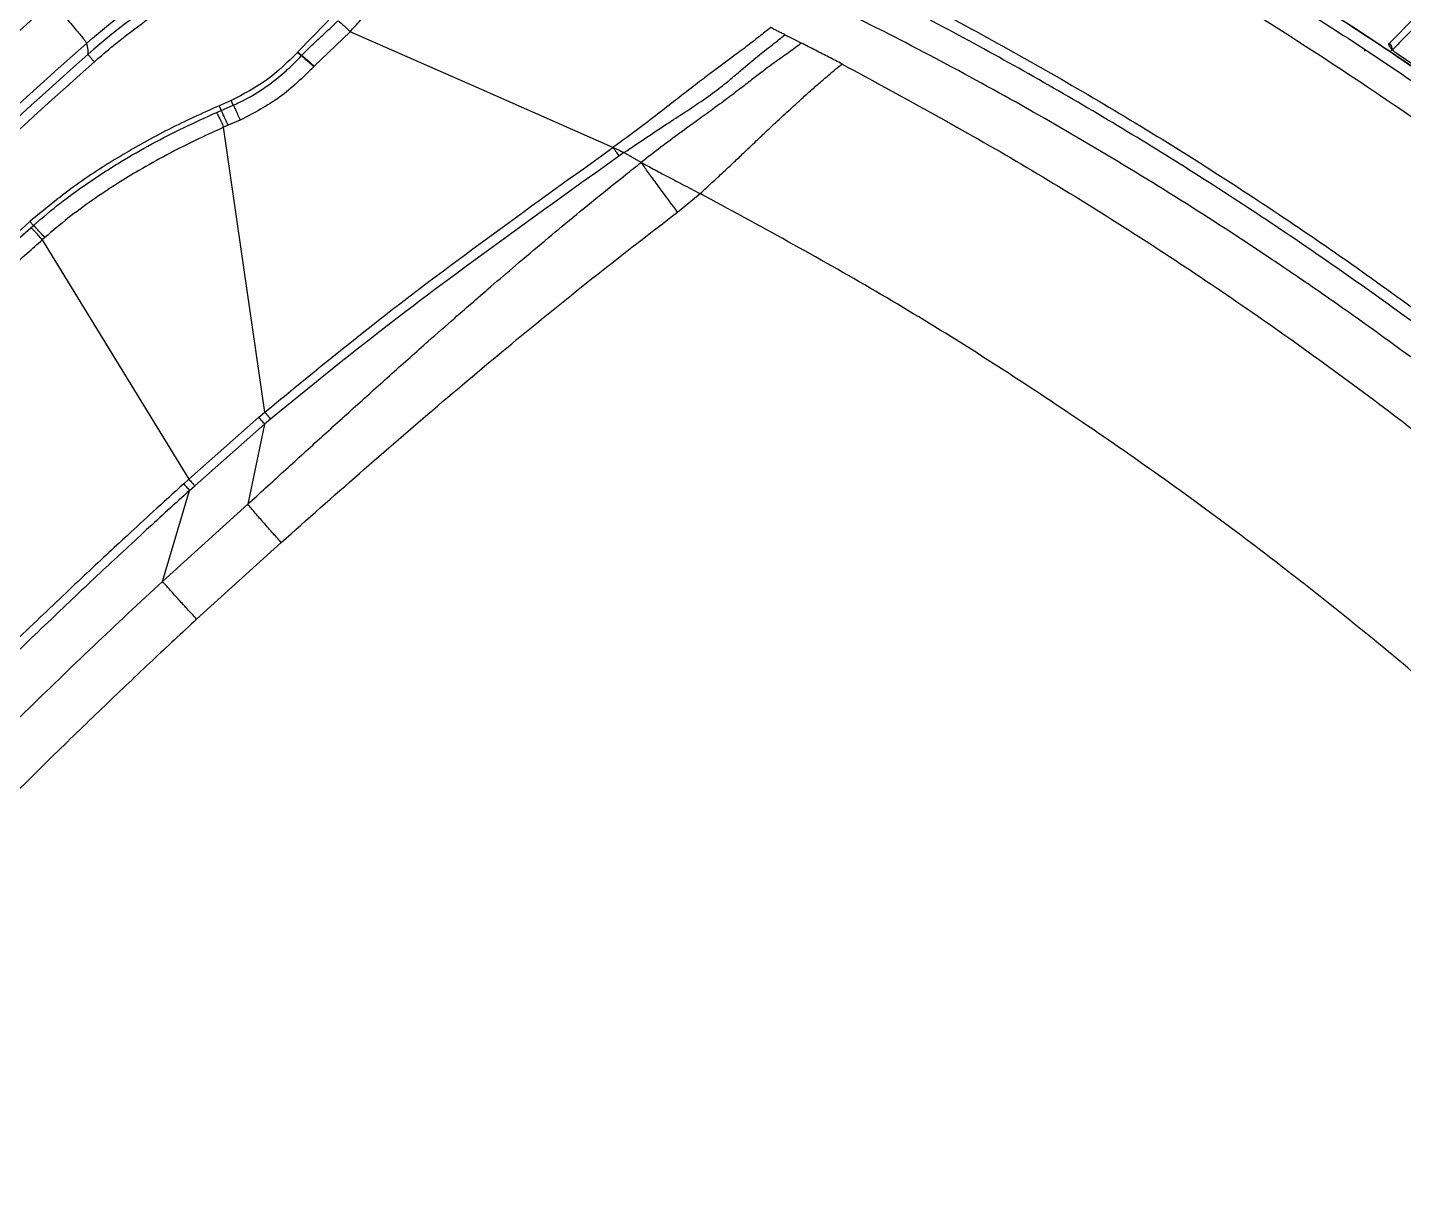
# Model space of a CAD drawing. Extents: x 525 to 613, y 487 to 635.
# Drawn here: x 535.16 to 542.12, y 522.17 to 528.04 of the extents above; entities that cross this region are included whole.
import ezdxf

# ---------------------------------------------------------------- set-up
doc = ezdxf.new("R2010")
doc.units = 0
doc.header["$MEASUREMENT"] = 0
doc.layers.add('1', color=4, linetype='Continuous')
doc.layers.add('STD TEST', color=3, linetype='Continuous')

# ---------------------------------------------------------------- blocks, each defined once
blk = doc.blocks.new('2023 VANGUARD')
at = {"layer": '1', "color": 3, "linetype": 'Continuous', "lineweight": 25}
for p, q in [((-32.165, -64.668), (-32.3464, -64.8425)), ((-32.4288, -64.7702), (-32.4313, -64.7728)), ((-32.4123, -64.7906), (-32.4313, -64.7728)), ((-32.4099, -64.788), (-32.4288, -64.7702)), ((-32.4123, -64.7906), (-32.4099, -64.788)), ((-26.429, -65.0848), (-26.8667, -64.7826)), ((-32.3465, -64.8424), (-32.3487, -64.8448)), ((-32.7659, -65.0153), (-32.8274, -65.0419)), ((-32.8169, -65.0659), (-32.7556, -65.0393)), ((-32.7556, -65.0393), (-32.7659, -65.0153)), ((-32.8402, -65.0761), (-32.8169, -65.0659)), ((-32.8274, -65.0419), (-32.8169, -65.0659)), ((-32.7815, -65.141), (-32.8042, -65.1511)), ((-32.7209, -65.1145), (-32.7815, -65.141)), ((-30.7805, -65.2792), (-30.8055, -65.2967)), ((-30.693, -65.3282), (-30.7805, -65.2792)), ((-30.509, -65.5794), (-30.3957, -65.4857)), ((-33.7835, -65.6269), (-33.7658, -65.647)), ((-33.7786, -65.6583), (-33.7658, -65.647)), ((-33.7084, -65.7081), (-33.7212, -65.7194)), ((-33.7212, -65.7194), (-32.9804, -66.9295)), ((-32.9804, -66.9295), (-32.6262, -66.6165)), ((-32.6262, -66.6166), (-32.5955, -66.5905)), ((-32.5666, -66.6256), (-32.5973, -66.6514)), ((-32.5973, -66.6514), (-32.9506, -66.9629)), ((-32.5973, -66.6514), (-32.6823, -67.056)), ((-33.1139, -67.4461), (-32.9764, -66.9862)), ((-32.9804, -66.9295), (-33.0062, -66.9528)), ((-32.9764, -66.9862), (-32.9506, -66.9629)), ((-32.6823, -67.056), (-33.1139, -67.4461)), ((-32.5127, -67.2497), (-32.9408, -67.6368))]:
    blk.add_line(p, q, dxfattribs=at)
at = {"layer": '1', "color": 3, "linetype": 'Continuous', "lineweight": 25, "flags": 128}
for points in [[(-30.8361, -65.2527), (-31.5006, -64.9603), (-32.165, -64.6679)], [(-26.8663, -64.7824), (-26.8664, -64.7824), (-26.8665, -64.7824), (-26.8667, -64.7826)], [(-32.5956, -66.5905), (-32.6999, -65.8708), (-32.8042, -65.1511)]]:
    blk.add_lwpolyline(points, dxfattribs=at)
at = {"layer": '1', "color": 3, "linetype": 'Continuous', "lineweight": 25}
for centre, radius, start, end in [((-27.0442, -64.7624), 0.01, 333.34235, 56.75831), ((-26.9272, -64.7509), 0.03, 333.33982, 56.5075)]:
    blk.add_arc(centre, radius, start, end, dxfattribs=at)
for points, knots in [([(-30.1824, -63.048), (-29.9241, -63.1643), (-29.4072, -63.3969), (-28.6504, -63.7859), (-27.9089, -64.2035), (-27.1785, -64.6561), (-26.4607, -65.1435), (-25.7571, -65.666), (-25.0762, -66.2179), (-24.4256, -66.7923), (-23.8058, -67.3878), (-23.2167, -68.0023), (-22.6533, -68.6404), (-22.1115, -69.3073), (-21.5934, -70.003), (-21.1004, -70.7268), (-20.6383, -71.4706), (-20.2222, -72.2093), (-19.8467, -72.939), (-19.6279, -73.4203), (-19.5183, -73.6611)], [0, 0, 0, 0, 0.055243, 0.110533, 0.165823, 0.221065, 0.277913, 0.334813, 0.391712, 0.44856, 0.503771, 0.55903, 0.614289, 0.6695, 0.72632, 0.783192, 0.840065, 0.896885, 0.948404, 1, 1, 1, 1]), ([(-19.6508, -73.7282), (-19.7597, -73.4891), (-19.9775, -73.0109), (-20.3468, -72.2942), (-20.7515, -71.5752), (-21.1958, -70.8575), (-21.672, -70.154), (-22.1795, -69.4675), (-22.7203, -68.7962), (-23.2916, -68.145), (-23.8938, -67.5145), (-24.5154, -66.9166), (-25.1554, -66.3504), (-25.8108, -65.8169), (-26.4916, -65.3077), (-27.1962, -64.8249), (-27.9269, -64.3675), (-28.6799, -63.9398), (-29.4539, -63.5394), (-29.9834, -63.3005), (-30.2488, -63.1808)], [0, 0, 0, 0, 0.051562, 0.103123, 0.158123, 0.213359, 0.268595, 0.324624, 0.380652, 0.437493, 0.494334, 0.551437, 0.606465, 0.661733, 0.717, 0.773061, 0.829122, 0.885995, 0.942867, 1, 1, 1, 1]), ([(-24.6955, -66.4756), (-24.8365, -66.3528), (-25.1184, -66.1074), (-25.5541, -65.7535), (-25.999, -65.4104), (-26.5513, -65.0084), (-27.2184, -64.5583), (-28.0106, -64.0752), (-28.8252, -63.6239), (-29.3865, -63.3553), (-29.6675, -63.2208)], [0, 0, 0, 0, 0.093998, 0.187996, 0.282276, 0.376557, 0.531612, 0.686983, 0.843323, 1, 1, 1, 1]), ([(-24.6944, -66.4746), (-24.7839, -66.3963), (-24.986, -66.2194), (-25.3215, -65.9396), (-25.7015, -65.6364), (-26.1037, -65.3314), (-26.5134, -65.0362), (-26.9302, -64.7512), (-27.3537, -64.4764), (-27.7838, -64.2121), (-28.2198, -63.9588), (-28.6607, -63.7169), (-29.1053, -63.4876), (-29.4415, -63.3238), (-29.6291, -63.237), (-29.6664, -63.2198)], [0, 0, 0, 0, 0.05979, 0.135075, 0.219655, 0.30429, 0.388955, 0.473622, 0.558266, 0.642923, 0.727563, 0.811965, 0.895945, 0.979279, 1, 1, 1, 1]), ([(-26.9106, -64.7258), (-26.6386, -64.4527), (-26.1444, -63.9563), (-25.6518, -63.4615), (-25.4302, -63.239)], [0, 0, 0, 0, 0.550213, 1, 1, 1, 1]), ([(-25.4204, -63.2771), (-25.8589, -63.7177), (-26.3516, -64.2128), (-26.8459, -64.7097), (-26.9003, -64.7643)], [0, 0, 0, 0, 0.889957, 1, 1, 1, 1]), ([(-20.0664, -74.9463), (-20.1558, -74.7203), (-20.3347, -74.2682), (-20.6347, -73.6031), (-20.9589, -72.9458), (-21.3095, -72.2983), (-21.6858, -71.6616), (-22.0986, -71.0195), (-22.5502, -70.3748), (-23.0425, -69.7303), (-23.561, -69.1064), (-24.11, -68.4988), (-24.6897, -67.9091), (-25.2998, -67.339), (-25.9336, -66.7953), (-26.6123, -66.2613), (-27.3377, -65.7416), (-28.1107, -65.2408), (-28.9115, -64.7734), (-29.7394, -64.3426), (-30.5914, -63.9461), (-31.1738, -63.7168), (-31.4649, -63.6022)], [0, 0, 0, 0, 0.04406, 0.088136, 0.132195, 0.176825, 0.22147, 0.266099, 0.314989, 0.363922, 0.412855, 0.461745, 0.51207, 0.562442, 0.612813, 0.663139, 0.718691, 0.774275, 0.829828, 0.886541, 0.943287, 1, 1, 1, 1]), ([(-20.1018, -75.3587), (-20.341, -74.6812), (-20.6162, -74.0225), (-21.2368, -72.7415), (-21.5822, -72.1193), (-22.1535, -71.2136), (-22.3528, -70.9163), (-22.6652, -70.4775), (-22.7715, -70.3326), (-22.9873, -70.0468), (-23.097, -69.9057), (-23.6543, -69.2092), (-24.1282, -68.6805), (-25.1311, -67.6789), (-25.6601, -67.2061), (-26.4954, -66.5394), (-26.7809, -66.3243), (-27.1467, -66.0645), (-27.2203, -66.013), (-27.368, -65.9111), (-27.5906, -65.76), (-27.8156, -65.6141), (-28.2688, -65.329), (-28.575, -65.1481), (-29.1958, -64.8043), (-29.5104, -64.6413), (-30.4665, -64.1792), (-31.1202, -63.9066), (-31.7906, -63.6699)], [0, 0, 0, 0, 0.125, 0.125, 0.25, 0.25, 0.3125, 0.3125, 0.34375, 0.34375, 0.375, 0.375, 0.5, 0.5, 0.625, 0.625, 0.6875, 0.6875, 0.703125, 0.703125, 0.71875, 0.75, 0.75, 0.8125, 0.8125, 0.875, 0.875, 1, 1, 1, 1]), ([(-30.8732, -63.773), (-30.57, -63.9037), (-29.9635, -64.1652), (-29.0797, -64.6149), (-28.211, -65.1092), (-27.362, -65.6526), (-26.5353, -66.2435), (-25.7932, -66.8339), (-25.1308, -67.4133), (-24.542, -67.9729), (-23.9766, -68.5561), (-23.4307, -69.1679), (-22.906, -69.8081), (-22.404, -70.4764), (-21.9308, -71.1653), (-21.5124, -71.8333), (-21.1439, -72.4758), (-20.82, -73.0902), (-20.516, -73.716), (-20.332, -74.1422), (-20.24, -74.3554)], [0, 0, 0, 0, 0.064413, 0.128867, 0.19328, 0.259251, 0.325267, 0.391239, 0.443947, 0.496701, 0.549455, 0.602164, 0.656412, 0.71071, 0.765008, 0.819257, 0.864328, 0.909399, 0.9547, 1, 1, 1, 1]), ([(-31.6749, -63.9916), (-31.8006, -64.1214), (-32.052, -64.3808), (-32.3032, -64.6404), (-32.4288, -64.7702)], [0, 0, 0, 0, 0.500031, 1, 1, 1, 1]), ([(-32.165, -64.6679), (-32.1565, -64.6586), (-32.1388, -64.6394), (-32.1121, -64.6089), (-32.0865, -64.5792), (-32.0616, -64.5497), (-32.0369, -64.5203), (-32.0096, -64.4878), (-31.978, -64.4499), (-31.9456, -64.4112), (-31.9143, -64.3739), (-31.8838, -64.3375), (-31.8493, -64.2968), (-31.8126, -64.2544), (-31.7789, -64.2163), (-31.7497, -64.1835), (-31.7121, -64.14), (-31.6709, -64.0904), (-31.6319, -64.0452), (-31.5975, -64.0033), (-31.5776, -63.9792), (-31.5668, -63.9662)], [0, 0, 0, 0, 0.019306, 0.04014, 0.062406, 0.08052, 0.101295, 0.124701, 0.151482, 0.18723, 0.218447, 0.249638, 0.289701, 0.342947, 0.399191, 0.448973, 0.499653, 0.624687, 0.749723, 0.864893, 1, 1, 1, 1]), ([(-33.4967, -64.7262), (-33.3406, -64.5878), (-33.1676, -64.4653), (-32.7988, -64.2444), (-32.6045, -64.1472), (-32.4036, -64.0599)], [0, 0, 0, 0, 0.5, 0.5, 1, 1, 1, 1]), ([(-32.4177, -64.1183), (-32.611, -64.2024), (-32.7988, -64.2983), (-33.1597, -64.518), (-33.3321, -64.642), (-33.4909, -64.7826)], [0, 0, 0, 0, 0.5, 0.5, 1, 1, 1, 1]), ([(-33.4577, -64.82), (-33.4496, -64.8128), (-33.433, -64.7981), (-33.407, -64.7758), (-33.3793, -64.7525), (-33.3498, -64.7283), (-33.3185, -64.7032), (-33.2853, -64.6774), (-33.2503, -64.6508), (-33.1639, -64.5871), (-33.0648, -64.5199), (-32.9509, -64.4491), (-32.8765, -64.4049), (-32.7988, -64.3608), (-32.7201, -64.3184), (-32.6407, -64.2775), (-32.5605, -64.2382), (-32.4796, -64.2002), (-32.4251, -64.1762), (-32.3978, -64.1642)], [0, 0, 0, 0, 0.025843, 0.053233, 0.08217, 0.112656, 0.14469, 0.178275, 0.21341, 0.250098, 0.435611, 0.500184, 0.571633, 0.643041, 0.714424, 0.785798, 0.857179, 0.928576, 1, 1, 1, 1]), ([(-33.6733, -64.5169), (-34.4499, -65.2057), (-35.1986, -65.926), (-36.6348, -67.4249), (-37.3215, -68.2023), (-37.9766, -69.0077)], [0, 0, 0, 0, 0.5, 0.5, 1, 1, 1, 1]), ([(-33.6733, -64.5168), (-33.6628, -64.5286), (-33.652, -64.5409), (-33.6303, -64.5657), (-33.6193, -64.5783), (-33.5978, -64.603), (-33.5872, -64.6152), (-33.5673, -64.6384), (-33.5579, -64.6495), (-33.5408, -64.6697), (-33.5332, -64.6789), (-33.52, -64.6949), (-33.5145, -64.7017), (-33.5057, -64.7129), (-33.5024, -64.7172), (-33.498, -64.7234), (-33.4969, -64.7253), (-33.4967, -64.7262)], [0, 0, 0, 0, 0.125, 0.125, 0.25, 0.25, 0.375, 0.375, 0.5, 0.5, 0.625, 0.625, 0.75, 0.75, 0.875, 0.875, 1, 1, 1, 1]), ([(-32.4099, -64.788), (-32.3995, -64.7772), (-32.3757, -64.7524), (-32.3398, -64.7185), (-32.3001, -64.6823), (-32.263, -64.6486), (-32.238, -64.6238), (-32.2267, -64.6125)], [0, 0, 0, 0, 0.176717, 0.40761, 0.583004, 0.811792, 1, 1, 1, 1]), ([(-32.2265, -64.6124), (-32.225, -64.6134), (-32.2218, -64.6154), (-32.2075, -64.6279), (-32.188, -64.6458), (-32.1725, -64.6607), (-32.165, -64.6679)], [0, 0, 0, 0, 0.242988, 0.499992, 0.757001, 1, 1, 1, 1]), ([(-30.0383, -64.6469), (-30.0576, -64.6622), (-30.0964, -64.6927), (-30.161, -64.7434), (-30.2284, -64.7936), (-30.3001, -64.8466), (-30.3663, -64.896), (-30.4421, -64.9539), (-30.5281, -65.0208), (-30.6202, -65.0928), (-30.7243, -65.1723), (-30.7988, -65.2259), (-30.8361, -65.2527)], [0, 0, 0, 0, 0.16678, 0.33355, 0.500281, 0.583651, 0.666999, 0.750287, 0.812738, 0.875152, 0.937562, 1, 1, 1, 1]), ([(-30.7805, -65.2792), (-30.7434, -65.254), (-30.6691, -65.2035), (-30.564, -65.1345), (-30.4696, -65.0733), (-30.3792, -65.0131), (-30.2979, -64.9542), (-30.2291, -64.8981), (-30.1588, -64.8363), (-30.094, -64.7835), (-30.0273, -64.7328), (-29.9869, -64.6997), (-29.9666, -64.6832)], [0, 0, 0, 0, 0.0624213, 0.1248431, 0.1872909, 0.2497701, 0.3330687, 0.4163993, 0.4997521, 0.6664617, 0.8332256, 1, 1, 1, 1]), ([(-30.0025, -64.6651), (-30.0085, -64.6621), (-30.0204, -64.6561), (-30.0323, -64.6499), (-30.0383, -64.6469)], [0, 0, 0, 0, 0.500003, 1, 1, 1, 1]), ([(-29.9666, -64.6832), (-29.9726, -64.6802), (-29.9846, -64.6742), (-29.9965, -64.6682), (-30.0025, -64.6651)], [0, 0, 0, 0, 0.5, 1, 1, 1, 1]), ([(-29.9666, -64.6831), (-29.9527, -64.6901), (-29.9249, -64.7042), (-29.8971, -64.7183), (-29.8833, -64.7254)], [0, 0, 0, 0, 0.4999878, 1, 1, 1, 1]), ([(-37.7665, -69.1819), (-37.1164, -68.3826), (-36.435, -67.6111), (-35.0099, -66.1239), (-34.2671, -65.4093), (-33.4967, -64.7262)], [0, 0, 0, 0, 0.5, 0.5, 1, 1, 1, 1]), ([(-33.491, -64.7826), (-33.4887, -64.7767), (-33.4887, -64.7685), (-33.4911, -64.7491), (-33.4936, -64.738), (-33.4967, -64.7262)], [0, 0, 0, 0, 0.5, 0.5, 1, 1, 1, 1]), ([(-29.8833, -64.7254), (-29.9037, -64.7411), (-29.9445, -64.7724), (-30.0193, -64.8233), (-30.0942, -64.8795), (-30.1713, -64.9398), (-30.242, -64.9939), (-30.3218, -65.053), (-30.4081, -65.1155), (-30.4964, -65.1795), (-30.5933, -65.2509), (-30.6597, -65.3024), (-30.693, -65.3282)], [0, 0, 0, 0, 0.1667754, 0.3335415, 0.5002401, 0.5836036, 0.6669418, 0.750239, 0.8127179, 0.8751632, 0.9375802, 1, 1, 1, 1]), ([(-29.8117, -64.762), (-29.8236, -64.7559), (-29.8475, -64.7437), (-29.8713, -64.7315), (-29.8833, -64.7254)], [0, 0, 0, 0, 0.5, 1, 1, 1, 1]), ([(-29.678, -64.8313), (-29.7002, -64.8197), (-29.7447, -64.7964), (-29.7894, -64.7735), (-29.8117, -64.762)], [0, 0, 0, 0, 0.5, 1, 1, 1, 1]), ([(-26.8667, -64.7826), (-26.8704, -64.78), (-26.8778, -64.7748), (-26.889, -64.7658), (-26.9015, -64.7539), (-26.9134, -64.738), (-26.914, -64.7297), (-26.911, -64.7262), (-26.9106, -64.7258)], [0, 0, 0, 0, 0.075546, 0.150741, 0.276747, 0.500865, 0.940094, 1, 1, 1, 1]), ([(-33.4909, -64.7827), (-34.2572, -65.4645), (-34.9947, -66.176), (-36.4118, -67.6581), (-37.0905, -68.4278), (-37.7371, -69.2235)], [0, 0, 0, 0, 0.5, 0.5, 1, 1, 1, 1]), ([(-37.6983, -69.255), (-37.0526, -68.4604), (-36.3748, -67.6917), (-34.9595, -66.2115), (-34.223, -65.501), (-33.4577, -64.82)], [0, 0, 0, 0, 0.5, 0.5, 1, 1, 1, 1]), ([(-33.4909, -64.7826), (-33.4909, -64.7827), (-33.4901, -64.7835), (-33.4868, -64.7872), (-33.4843, -64.7901), (-33.4778, -64.7974), (-33.4739, -64.8018), (-33.4658, -64.8109), (-33.4616, -64.8156), (-33.4577, -64.82)], [0, 0, 0, 0, 0.25, 0.25, 0.5, 0.5, 0.75, 0.75, 1, 1, 1, 1]), ([(-32.4313, -64.7728), (-32.4809, -64.8219), (-32.5799, -64.9199), (-32.704, -64.9835), (-32.7659, -65.0153)], [0, 0, 0, 0, 0.500273, 1, 1, 1, 1]), ([(-32.7556, -65.0393), (-32.7446, -65.0344), (-32.6798, -65.0051), (-32.5884, -64.9488), (-32.4976, -64.8747), (-32.4459, -64.8258), (-32.4213, -64.8), (-32.4123, -64.7906)], [0, 0, 0, 0, 0.0844392, 0.4997085, 0.7497948, 0.9080038, 1, 1, 1, 1]), ([(-32.3487, -64.8448), (-32.3567, -64.8375), (-32.3733, -64.8223), (-32.3939, -64.8042), (-32.4085, -64.7923), (-32.4111, -64.7911), (-32.4123, -64.7906)], [0, 0, 0, 0, 0.24232, 0.5, 0.75768, 1, 1, 1, 1]), ([(-32.4099, -64.788), (-32.4087, -64.7886), (-32.4061, -64.7897), (-32.3915, -64.8017), (-32.3709, -64.8198), (-32.3544, -64.835), (-32.3463, -64.8424)], [0, 0, 0, 0, 0.242361, 0.500054, 0.757718, 1, 1, 1, 1]), ([(-30.3957, -65.4857), (-30.3844, -65.4755), (-30.3621, -65.4552), (-30.3299, -65.4257), (-30.2989, -65.397), (-30.2674, -65.3677), (-30.2295, -65.332), (-30.194, -65.2984), (-30.1582, -65.2644), (-30.1277, -65.2353), (-30.0891, -65.1986), (-30.0473, -65.1591), (-30.004, -65.1187), (-29.9649, -65.0825), (-29.9285, -65.0491), (-29.887, -65.011), (-29.8402, -64.9689), (-29.7915, -64.9262), (-29.7482, -64.8891), (-29.7106, -64.8575), (-29.6888, -64.84), (-29.678, -64.8313)], [0, 0, 0, 0, 0.025077, 0.049768, 0.07242, 0.095939, 0.122959, 0.163067, 0.184313, 0.216654, 0.246558, 0.296153, 0.34719, 0.39588, 0.445239, 0.500036, 0.58949, 0.693086, 0.801082, 0.901489, 1, 1, 1, 1]), ([(-29.678, -64.8313), (-29.3827, -64.9916), (-28.792, -65.3122), (-27.9387, -65.8497), (-27.1119, -66.4266), (-26.3159, -67.0454), (-25.5517, -67.7032), (-24.8215, -68.3984), (-24.127, -69.1294), (-23.47, -69.8942), (-22.8519, -70.6908), (-22.2755, -71.5179), (-21.7382, -72.3713), (-21.4175, -72.9619), (-21.2571, -73.2571)], [0, 0, 0, 0, 0.083332, 0.1666653, 0.2499995, 0.3333326, 0.416666, 0.4999998, 0.5833334, 0.6666667, 0.7500002, 0.8333344, 0.9166678, 1, 1, 1, 1]), ([(-32.3487, -64.8448), (-32.4039, -64.8992), (-32.5144, -65.0078), (-32.6521, -65.0789), (-32.7209, -65.1145)], [0, 0, 0, 0, 0.5002387, 1, 1, 1, 1]), ([(-32.7556, -65.0393), (-32.7548, -65.0404), (-32.7534, -65.0426), (-32.7454, -65.0595), (-32.7342, -65.0842), (-32.7253, -65.1046), (-32.7209, -65.1145)], [0, 0, 0, 0, 0.242408, 0.5, 0.757592, 1, 1, 1, 1]), ([(-32.8274, -65.0419), (-32.9128, -65.0807), (-33.0836, -65.1583), (-33.3293, -65.2956), (-33.5664, -65.4478), (-33.7112, -65.5672), (-33.7835, -65.6269)], [0, 0, 0, 0, 0.250029, 0.50003, 0.750058, 1, 1, 1, 1]), ([(-33.7658, -65.647), (-33.7196, -65.6076), (-33.6418, -65.5414), (-33.4951, -65.4336), (-33.3425, -65.3339), (-33.1675, -65.2342), (-33.0055, -65.151), (-32.8952, -65.101), (-32.8402, -65.0761)], [0, 0, 0, 0, 0.166646, 0.2807095, 0.4999643, 0.6672481, 0.8340119, 1, 1, 1, 1]), ([(-32.8402, -65.0761), (-32.8394, -65.0771), (-32.8377, -65.0793), (-32.8294, -65.0961), (-32.8178, -65.1208), (-32.8086, -65.1412), (-32.8042, -65.1511)], [0, 0, 0, 0, 0.242366, 0.499999, 0.757632, 1, 1, 1, 1]), ([(-32.7815, -65.141), (-32.7859, -65.1311), (-32.795, -65.1107), (-32.8064, -65.086), (-32.8145, -65.0692), (-32.8161, -65.067), (-32.8169, -65.0659)], [0, 0, 0, 0, 0.2423786, 0.5000001, 0.7576214, 1, 1, 1, 1]), ([(-32.8042, -65.1511), (-32.8453, -65.1697), (-32.9422, -65.2134), (-33.0852, -65.2859), (-33.2225, -65.3625), (-33.3482, -65.439), (-33.4683, -65.519), (-33.592, -65.6093), (-33.6697, -65.6753), (-33.7084, -65.7081)], [0, 0, 0, 0, 0.12708, 0.299165, 0.450998, 0.569512, 0.713156, 0.857192, 1, 1, 1, 1]), ([(-32.5956, -66.5905), (-32.4058, -66.4345), (-32.0262, -66.1223), (-31.4346, -65.6826), (-31.0356, -65.396), (-30.8361, -65.2527)], [0, 0, 0, 0, 0.333373, 0.666698, 1, 1, 1, 1]), ([(-30.8055, -65.2967), (-31.0052, -65.4394), (-31.4042, -65.7246), (-31.9961, -66.1616), (-32.3765, -66.4709), (-32.5666, -66.6256)], [0, 0, 0, 0, 0.333626, 0.666886, 1, 1, 1, 1]), ([(-30.8361, -65.2527), (-30.8331, -65.2569), (-30.8269, -65.2656), (-30.8179, -65.2783), (-30.8102, -65.2895), (-30.8071, -65.2944), (-30.8055, -65.2967)], [0, 0, 0, 0, 0.2435219, 0.4999947, 0.7564705, 1, 1, 1, 1]), ([(-30.8361, -65.2527), (-30.8307, -65.2552), (-30.8197, -65.2601), (-30.804, -65.2675), (-30.7898, -65.2743), (-30.7836, -65.2776), (-30.7805, -65.2792)], [0, 0, 0, 0, 0.2502165, 0.5002774, 0.7502925, 1, 1, 1, 1]), ([(-32.6823, -67.056), (-32.622, -67.001), (-32.5012, -66.8908), (-32.3197, -66.7256), (-32.1374, -66.5605), (-31.9541, -66.3959), (-31.7871, -66.2473), (-31.6542, -66.1305), (-31.5489, -66.0386), (-31.4464, -65.9499), (-31.3213, -65.8428), (-31.1832, -65.7262), (-31.0358, -65.6038), (-30.8991, -65.4923), (-30.7835, -65.3996), (-30.7188, -65.3486), (-30.693, -65.3282)], [0, 0, 0, 0, 0.092936, 0.186079, 0.279401, 0.372876, 0.466476, 0.533921, 0.574196, 0.625626, 0.688223, 0.761624, 0.83139, 0.906285, 0.962491, 1, 1, 1, 1]), ([(-30.509, -65.5794), (-30.5281, -65.554), (-30.5665, -65.5032), (-30.6186, -65.4326), (-30.6637, -65.3705), (-30.6832, -65.3423), (-30.693, -65.3282)], [0, 0, 0, 0, 0.249812, 0.500001, 0.750177, 1, 1, 1, 1]), ([(-30.693, -65.3282), (-30.6762, -65.3375), (-30.6425, -65.3561), (-30.5686, -65.3953), (-30.4855, -65.4388), (-30.4256, -65.4701), (-30.3957, -65.4858)], [0, 0, 0, 0, 0.24905, 0.498685, 0.749468, 1, 1, 1, 1]), ([(-21.9095, -73.9718), (-22.0709, -73.6743), (-22.3938, -73.0791), (-22.935, -72.2193), (-23.5159, -71.386), (-24.1388, -70.5837), (-24.8011, -69.8134), (-25.5012, -69.0774), (-26.2373, -68.3773), (-27.0075, -67.7151), (-27.8099, -67.0921), (-28.6432, -66.5112), (-29.503, -65.97), (-30.0981, -65.6472), (-30.3957, -65.4858)], [0, 0, 0, 0, 0.083332, 0.166665, 0.25, 0.333333, 0.416666, 0.5, 0.583334, 0.666667, 0.75, 0.833335, 0.916668, 1, 1, 1, 1]), ([(-32.5128, -67.2498), (-32.3814, -67.133), (-32.1197, -66.9004), (-31.7233, -66.5581), (-31.3241, -66.2234), (-30.9206, -65.8958), (-30.6461, -65.6849), (-30.509, -65.5794)], [0, 0, 0, 0, 0.202199, 0.402516, 0.602023, 0.801116, 1, 1, 1, 1]), ([(-33.7835, -65.6269), (-34.0853, -65.9003), (-34.689, -66.4471), (-35.5601, -67.3039), (-36.4044, -68.1869), (-37.2212, -69.0956), (-37.7408, -69.7228), (-38.0006, -70.0363)], [0, 0, 0, 0, 0.200001, 0.400001, 0.600001, 0.8, 1, 1, 1, 1]), ([(-37.9408, -70.008), (-37.7401, -69.7653), (-37.3386, -69.2798), (-36.8677, -68.745), (-36.5454, -68.3891), (-36.4105, -68.2421), (-36.3005, -68.1234), (-36.2045, -68.0204), (-36.0781, -67.886), (-35.9276, -67.7278), (-35.7561, -67.5496), (-35.5667, -67.3556), (-35.3508, -67.1378), (-35.1807, -66.9693), (-35.0681, -66.8589), (-35.0223, -66.8143), (-34.9786, -66.7717), (-34.9348, -66.7293), (-34.8909, -66.6869), (-34.7926, -66.5922), (-34.4274, -66.2433), (-34.0674, -65.9187), (-33.7786, -65.6583)], [0, 0, 0, 0, 0.156753, 0.313564, 0.35464, 0.395718, 0.412895, 0.435189, 0.465802, 0.504737, 0.543871, 0.588877, 0.639752, 0.696496, 0.708098, 0.718219, 0.72834, 0.73846, 0.748581, 0.758701, 0.80641, 1, 1, 1, 1]), ([(-33.7212, -65.7194), (-33.7285, -65.7113), (-33.7435, -65.6945), (-33.7622, -65.6743), (-33.7753, -65.6607), (-33.7775, -65.659), (-33.7786, -65.6583)], [0, 0, 0, 0, 0.242282, 0.5, 0.757718, 1, 1, 1, 1]), ([(-33.7084, -65.7081), (-33.7157, -65.7), (-33.7307, -65.6832), (-33.7494, -65.663), (-33.7625, -65.6493), (-33.7648, -65.6477), (-33.7658, -65.647)], [0, 0, 0, 0, 0.24228, 0.5, 0.75772, 1, 1, 1, 1]), ([(-37.8748, -70.0606), (-37.779, -69.9439), (-37.5896, -69.7132), (-37.3037, -69.3753), (-37.0211, -69.0484), (-36.7416, -68.7324), (-36.4656, -68.4273), (-36.1934, -68.1328), (-35.9301, -67.8538), (-35.7233, -67.6391), (-35.5689, -67.4809), (-35.4592, -67.3694), (-35.3527, -67.2621), (-35.2521, -67.1615), (-35.1576, -67.0676), (-35.0666, -66.9779), (-34.9798, -66.8928), (-34.8956, -66.8108), (-34.7973, -66.7155), (-34.6905, -66.6129), (-34.583, -66.5104), (-34.4908, -66.4232), (-34.4142, -66.3512), (-34.3532, -66.2942), (-34.3059, -66.2502), (-34.258, -66.2057), (-34.1985, -66.1508), (-34.1127, -66.0719), (-34.0091, -65.9774), (-33.8999, -65.8788), (-33.8038, -65.7927), (-33.7464, -65.7418), (-33.7212, -65.7194)], [0, 0, 0, 0, 0.075303, 0.148881, 0.220733, 0.290858, 0.359256, 0.425927, 0.49087, 0.550598, 0.574595, 0.601143, 0.628632, 0.649974, 0.672125, 0.695085, 0.713693, 0.732801, 0.753682, 0.781987, 0.806685, 0.827777, 0.845261, 0.859139, 0.869409, 0.877475, 0.891793, 0.909767, 0.935645, 0.961726, 0.983169, 1, 1, 1, 1]), ([(-32.5973, -66.6514), (-32.5992, -66.649), (-32.603, -66.6443), (-32.6103, -66.6354), (-32.6182, -66.6259), (-32.6236, -66.6196), (-32.6262, -66.6166)], [0, 0, 0, 0, 0.246118, 0.500006, 0.753891, 1, 1, 1, 1]), ([(-32.5666, -66.6256), (-32.5685, -66.6232), (-32.5723, -66.6184), (-32.5796, -66.6095), (-32.5876, -66.6), (-32.5929, -66.5936), (-32.5956, -66.5905)], [0, 0, 0, 0, 0.246062, 0.49999, 0.753922, 1, 1, 1, 1]), ([(-33.0062, -66.9528), (-33.0577, -66.9996), (-33.153, -67.0862), (-33.2833, -67.2062), (-33.3995, -67.3141), (-33.5136, -67.4209), (-33.6364, -67.5369), (-33.7688, -67.6631), (-33.9051, -67.7945), (-34.0513, -67.9368), (-34.2018, -68.0851), (-34.3548, -68.2376), (-34.4972, -68.3813), (-34.6293, -68.5159), (-34.7652, -68.656), (-34.9161, -68.813), (-35.0909, -68.9974), (-35.2864, -69.2067), (-35.4903, -69.4287), (-35.6856, -69.6451), (-35.8548, -69.8354), (-35.9935, -69.9934), (-36.0756, -70.0881), (-36.1118, -70.1299)], [0, 0, 0, 0, 0.046995, 0.086868, 0.119619, 0.153961, 0.192326, 0.233637, 0.277411, 0.320085, 0.371346, 0.419948, 0.465892, 0.507838, 0.547233, 0.597616, 0.654768, 0.718689, 0.790882, 0.858147, 0.915423, 0.962708, 1, 1, 1, 1]), ([(-32.9764, -66.9862), (-33.0495, -67.0527), (-33.2012, -67.1908), (-33.4347, -67.408), (-33.6827, -67.6424), (-33.9444, -67.8947), (-34.2194, -68.1654), (-34.4935, -68.4409), (-34.9018, -68.8605), (-35.4332, -69.4251), (-35.863, -69.9145), (-36.078, -70.1594)], [0, 0, 0, 0, 0.066797, 0.138624, 0.215479, 0.297364, 0.384278, 0.476221, 0.559995, 0.779841, 1, 1, 1, 1]), ([(-33.0062, -66.9528), (-33.0034, -66.9558), (-32.9979, -66.9619), (-32.9898, -66.9709), (-32.9823, -66.9794), (-32.9783, -66.984), (-32.9764, -66.9862)], [0, 0, 0, 0, 0.246154, 0.499994, 0.753837, 1, 1, 1, 1]), ([(-32.9804, -66.9295), (-32.9777, -66.9325), (-32.9722, -66.9385), (-32.964, -66.9476), (-32.9565, -66.9561), (-32.9526, -66.9607), (-32.9506, -66.9629)], [0, 0, 0, 0, 0.246171, 0.5, 0.753829, 1, 1, 1, 1]), ([(-32.5127, -67.2497), (-32.5286, -67.2319), (-32.5608, -67.1959), (-32.6066, -67.1438), (-32.6486, -67.0955), (-32.6712, -67.0691), (-32.6823, -67.0561)], [0, 0, 0, 0, 0.247311, 0.500005, 0.752696, 1, 1, 1, 1]), ([(-33.1139, -67.4461), (-33.2302, -67.5546), (-33.4642, -67.7729), (-33.8115, -68.1081), (-34.1586, -68.4515), (-34.4878, -68.7866), (-34.8077, -69.1204), (-35.1259, -69.461), (-35.466, -69.8344), (-35.6966, -70.0973), (-35.8162, -70.2336)], [0, 0, 0, 0, 0.122864, 0.247142, 0.372841, 0.499968, 0.609939, 0.729926, 0.859941, 1, 1, 1, 1]), ([(-32.9407, -67.6368), (-32.9569, -67.6192), (-32.9897, -67.5837), (-33.0365, -67.5324), (-33.0794, -67.4849), (-33.1025, -67.4589), (-33.1139, -67.4461)], [0, 0, 0, 0, 0.2472996, 0.4999975, 0.7526967, 1, 1, 1, 1]), ([(-32.9408, -67.6368), (-33.0153, -67.7061), (-33.1705, -67.8504), (-33.41, -68.078), (-33.6653, -68.3252), (-33.9358, -68.5926), (-34.2096, -68.8693), (-34.5884, -69.261), (-35.0623, -69.7665), (-35.4364, -70.1907), (-35.6236, -70.403)], [0, 0, 0, 0, 0.0792153, 0.1649108, 0.2570867, 0.3557437, 0.4608832, 0.5599988, 0.7797425, 1, 1, 1, 1])]:
    blk.add_open_spline(points, degree=3, knots=knots, dxfattribs=at)
blk = doc.blocks.new('2026 Vanguard')
at = {"layer": 'STD TEST', "color": 1}
blk.add_blockref('2023 VANGUARD', (44.1613, 88.209), dxfattribs=at)

msp = doc.modelspace()

# ---------------------------------------------------------------- block references
at = {"layer": '1'}
msp.add_blockref('2026 Vanguard', (524.7985, 504.4821), dxfattribs=at)

doc.saveas('drawing.dxf')
